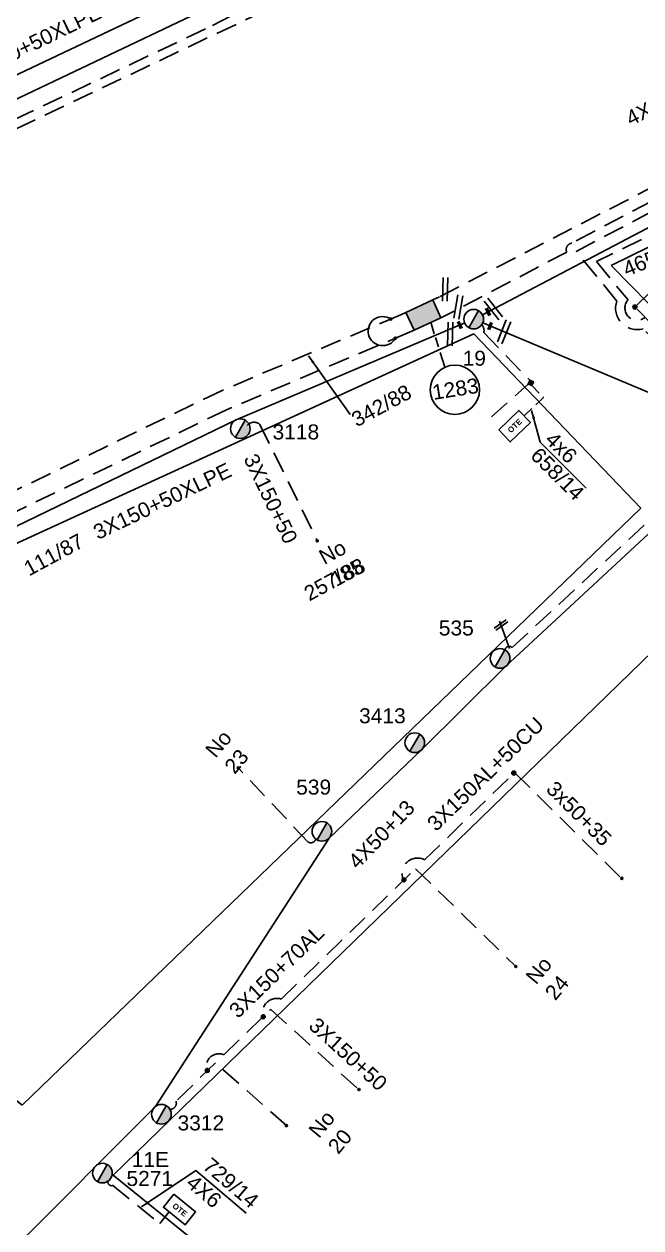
# Model space of a CAD drawing. Header units: millimetres. Extents: x 771 to 3391, y 686 to 1835.
# Drawn here: x 1734.3 to 1808.2, y 822.4 to 966.8 of the extents above; entities that cross this region are included whole.
import ezdxf

# ---------------------------------------------------------------- set-up
doc = ezdxf.new("R2010")
doc.units = ezdxf.units.MM
doc.linetypes.add('DASHED', pattern=[19.05, 12.7, -6.35])
for name, color, linetype in [('Link Box 4 Διευθύνσεων', 7, 'Continuous'), ('Pillar OTE', 7, 'Continuous'), ('Άγνωστα', 7, 'Continuous'), ('Γυμνά εναέρια ΧΤ και ΦΟΠ (3Φ)   4x50+16AL', 7, 'Continuous'), ('Επιγραφές - Σχήματα', 7, 'Continuous'), ('Καλωδια Χ.Τ. 3x50+35', 7, 'Continuous'), ('Καλώδια ΧΤ   3x150+50CU', 7, 'DASHED'), ('Καλώδια ΧΤ   3x150+70AL', 7, 'DASHED'), ('Καλώδια ΧΤ   3x150AL+50CU', 7, 'DASHED'), ('Μηχανική τομή', 7, 'Continuous'), ('Στύλος ΦΜ', 7, 'Continuous'), ('Στύλος ΦΜ @ 1', 7, 'Continuous'), ('Συνδέσεις', 7, 'Continuous'), ('Συνεστραμμένα ΧΤ   3x70+54.6+25 AL', 7, 'SYN_LINE'), ('Τομή', 7, 'Continuous'), ('Υπογεια Καλωδια Δικτυου ΧΤ 4X25', 7, 'DASHED'), ('Υπόβαθρο ΔΕΗ', 7, 'Continuous'), ('Υπόγεια καλώδια Παροχών ΧΤ   4x50AL', 7, 'DASHED'), ('Υπόγεια καλώδια Παροχών ΧΤ   4x6', 7, 'DASHED')]:
    doc.layers.add(name, color=color, linetype=linetype)
doc.styles.get("Standard").update_dxf_attribs({"font": 'arial.ttf'})
doc.linetypes.add('SYN_LINE', pattern='A,0.5,-0.0001,["/\\/\\/\\/",Standard,S=0.1,R=0,X=0,Y=-0.05],-0.25', length=0.7501)
doc.dimstyles.new('ISO-25', dxfattribs={"dimtxt": 2.5, "dimasz": 2.5, "dimexe": 1.25, "dimexo": 0.625, "dimtad": 1, "dimtxsty": 'Standard', "dimcen": 2.5, "dimadec": 0, "dimazin": 0, "dimtfac": 1, "dimtmove": 0, "dimatfit": 3, "dimfxl": 1, "dimarcsym": 0})

# ---------------------------------------------------------------- blocks, each defined once
blk = doc.blocks.new('LINK BOX 4 ΑΝΑΧΩΡΗΣΕΩΝ')
at = {"layer": 'Link Box 4 Διευθύνσεων', "ltscale": 40}
blk.add_hatch(color=256, dxfattribs=at).paths.add_polyline_path([(-3.54, 0), (-3.54, -4.67), (3.54, -4.67), (3.54, 0)])
for p, q in [((-3.54, 0), (-5.33, 0)), ((5.33, 0), (3.54, 0)), ((-3.54, -4.67), (-5.33, -4.67)), ((5.33, -4.67), (3.54, -4.67))]:
    blk.add_line(p, q, dxfattribs=at)
blk.add_lwpolyline([(-3.54, -4.67), (-3.54, 0), (3.54, 0), (3.54, -4.67)], close=True, dxfattribs=at)
blk = doc.blocks.new('ΥΠΑΡΧΩΝ ΤΣΙΜΕΝΤΕΝΙΟΣ ΣΤΥΛΟΣ')
at = {"layer": 'Στύλος ΦΜ'}
blk.add_hatch(color=7, dxfattribs=at).paths.add_polyline_path([(-1.29, -2.28, 0.574793), (2.62, 0, 0.268822), (1.3, 2.27)])
at = {"layer": 'Στύλος ΦΜ', "color": 7}
blk.add_line((-1.29, -2.28), (1.3, 2.27), dxfattribs=at)
blk.add_circle((0, 0), 2.62, dxfattribs=at)
at = {"layer": 'Στύλος ΦΜ', "flags": 4}
for tag, p in [('ΑΡΙΘΜΟΣ', (-4.68, 8.05)), ('ΤΥΠΟΣ', (-4.91, 3.03))]:
    blk.add_attdef(tag, p, '', height=4, dxfattribs=at)
blk = doc.blocks.new('_ΣΥΝΔΕΣΗ')
at = {"layer": 'Συνδέσεις', "linetype": 'SYN_LINE', "ltscale": 40}
blk.add_hatch(color=256, dxfattribs=at).paths.add_polyline_path([(0.5, -0.01, 1), (-0.5, -0.01, 1)])
at = {"layer": 'Συνδέσεις'}
blk.add_circle((0, -0.01), 0.5, dxfattribs=at)
blk = doc.blocks.new('ΜΗΧΑΝΙΚΗ ΤΟΜΗ')
at = {"layer": 'Μηχανική τομή', "ltscale": 40}
for p, q in [((-1.89, 0.78), (1.89, 0.78)), ((1.89, 0), (-1.89, 0))]:
    blk.add_line(p, q, dxfattribs=at)
blk = doc.blocks.new('ΤΟΜΗ')
at = {"layer": 'Τομή', "ltscale": 40}
for p, q in [((-5.68, 0), (5.68, 0)), ((5.68, -2.33), (-5.68, -2.33))]:
    blk.add_line(p, q, dxfattribs=at)
blk = doc.blocks.new('τομή_')
at = {"layer": 'Επιγραφές - Σχήματα'}
for p, q in [((-1.29, -0.22), (0.13, 0.75)), ((-1.08, -0.46), (0.34, 0.51)), ((-0.66, 0.62), (-0.29, -0.37))]:
    blk.add_line(p, q, dxfattribs=at)
blk = doc.blocks.new('PILLAR ΟΤΕ')
at = {"layer": 'Pillar OTE', "ltscale": 40}
blk.add_lwpolyline([(-3.31, 2.02), (3.39, 2.02), (3.39, -1.99), (-3.31, -1.99)], close=True, dxfattribs=at)
at = {"layer": 'Pillar OTE', "insert": (-1.81, 0.71), "char_height": 1.3575, "width": 109.961, "attachment_point": 1}
blk.add_mtext('{\\fArial|b1|i0|c161|p34;OTE}', dxfattribs=at)
blk = doc.blocks.new('TSONTA XT1')
at = {"ltscale": 40}
h = blk.add_hatch(color=256, dxfattribs=at)
h.dxf.hatch_style = 1
h.paths.add_polyline_path([(595.96, 2487.66), (597.07, 2488.77), (595.96, 2489.87), (594.85, 2488.77)])
blk.add_lwpolyline([(594.85, 2488.77), (595.96, 2489.87), (597.07, 2488.77), (595.96, 2487.66)], close=True, dxfattribs=at)

msp = doc.modelspace()

# ---------------------------------------------------------------- linework, layer by layer
at = {"layer": 'Άγνωστα', "color": 2, "linetype": 'DASHED', "ltscale": 0.2}
msp.add_lwpolyline([(1820.56998, 918.34585, -0.650072474), (1820.23188, 919.90721), (1807.51469, 932.84823)], format="xyb", dxfattribs=at)
at = {"layer": 'Άγνωστα', "color": 133, "linetype": 'DASHED', "ltscale": 0.2}
for points in [[(1769.24499, 869.03357, -0.483952597), (1768.32805, 868.66321), (1759.92991, 877.57605)], [(1765.71979, 834.68728), (1757.21976, 842.18103), (1757.21976, 842.18103), (1752.48216, 837.57967, -0.552569621), (1751.73495, 836.63525)]]:
    msp.add_lwpolyline(points, format="xyb", dxfattribs=at)
msp.add_lwpolyline([(1781.20487, 865.47639), (1781.20487, 865.47639), (1793.20919, 853.77767)], dxfattribs=at)
at = {"layer": 'Γυμνά εναέρια ΧΤ και ΦΟΠ (3Φ)   4x50+16AL', "color": 30, "linetype": 'Continuous', "ltscale": 0.2}
msp.add_lwpolyline([(1789.24007, 931.91068), (1825.47147, 950.92718), (1861.57857, 968.76471), (1898.58025, 990.94111)], dxfattribs=at)
at = {"layer": 'Γυμνά εναέρια ΧΤ και ΦΟΠ (3Φ)   4x50+16AL', "color": 151, "linetype": 'Continuous', "ltscale": 0.2}
msp.add_lwpolyline([(1664.01697, 874.92466), (1693.20366, 889.10026), (1725.71662, 902.87216), (1759.71005, 919.32821), (1787.09859, 930.93176)], dxfattribs=at)
at = {"layer": 'Γυμνά εναέρια ΧΤ και ΦΟΠ (3Φ)   4x50+16AL', "color": 2, "linetype": 'Continuous', "ltscale": 0.2}
msp.add_lwpolyline([(1789.26919, 930.93575), (1821.35965, 917.47908), (1838.0399, 899.98026), (1864.04617, 873.64123), (1878.58859, 859.77067)], dxfattribs=at)
at = {"layer": 'Γυμνά εναέρια ΧΤ και ΦΟΠ (3Φ)   4x50+16AL', "color": 133, "linetype": 'Continuous', "ltscale": 0.2}
msp.add_lwpolyline([(1733.0255, 819.92031), (1750.03091, 836.96074), (1770.83096, 869.14741), (1781.93007, 879.72844), (1791.98928, 889.7087), (1820.76438, 916.4349)], dxfattribs=at)
at = {"layer": 'Καλωδια Χ.Τ. 3x50+35', "color": 133, "linetype": 'DASHED', "ltscale": 0.2}
msp.add_lwpolyline([(1793.09113, 877.02084), (1793.09113, 877.02084), (1805.90497, 864.31777)], dxfattribs=at)
at = {"layer": 'Καλώδια ΧΤ   3x150+50CU', "color": 151, "linetype": 'DASHED', "ltscale": 0.2}
msp.add_lwpolyline([(1843.40939, 955.27135), (1840.06886, 962.60003), (1823.65589, 954.49174), (1784.08048, 934.06451)], dxfattribs=at)
at = {"layer": 'Καλώδια ΧΤ   3x150+50CU', "color": 1, "linetype": 'DASHED', "ltscale": 0.2}
msp.add_lwpolyline([(1842.3145, 954.72918), (1839.31577, 961.30802), (1824.01901, 953.77883), (1813.17352, 948.04587, 0.038930616), (1812.85533, 947.2904), (1799.94983, 940.51678, 0.494365865), (1799.33196, 939.43701), (1785.05665, 931.94444)], format="xyb", dxfattribs=at)
at = {"layer": 'Καλώδια ΧΤ   3x150+50CU', "color": 5, "linetype": 'DASHED', "ltscale": 0.2}
msp.add_lwpolyline([(1791.9301, 891.71621, -0.583093199), (1792.80882, 891.99845), (1819.44398, 916.73708, -0.320970371), (1818.60414, 919.96567), (1808.50194, 930.24567, -0.609271158), (1805.34045, 933.56784), (1800.47034, 939.52508), (1813.80408, 946.52346), (1813.80408, 946.52346, -0.081863218), (1814.30598, 947.77733), (1824.38212, 953.06592), (1838.57116, 959.97507), (1841.21131, 954.18291)], format="xyb", dxfattribs=at)
at = {"layer": 'Καλώδια ΧΤ   3x150+50CU', "color": 2, "linetype": 'DASHED', "ltscale": 0.2}
msp.add_lwpolyline([(1840.10583, 953.6355), (1837.81035, 958.78605), (1824.74524, 952.35301), (1815.45557, 947.47721, 0.287738565), (1815.14798, 944.26888), (1802.90506, 938.31643), (1806.68595, 933.69155, 0.933781668), (1808.72825, 931.61331)], format="xyb", dxfattribs=at)
at = {"layer": 'Καλώδια ΧΤ   3x150+50CU', "color": 62, "linetype": 'DASHED', "ltscale": 0.2}
for points in [[(1779.2405, 931.83599), (1758.01486, 922.84344), (1727.05156, 907.85426, -0.619034683), (1726.29991, 903.89534)], [(1780.21666, 929.71592), (1758.54311, 920.5336), (1727.16325, 905.34277, 0.276021007), (1723.05563, 903.35429), (1718.02562, 901.05027), (1724.30709, 886.41494)]]:
    msp.add_lwpolyline(points, format="xyb", dxfattribs=at)
at = {"layer": 'Καλώδια ΧΤ   3x150+50CU', "color": 30, "linetype": 'DASHED', "ltscale": 0.2}
msp.add_lwpolyline([(1789.14104, 930.70608, -0.261797266), (1789.39454, 929.7932), (1795.05375, 923.89409), (1790.29633, 919.68421)], format="xyb", dxfattribs=at)
at = {"layer": 'Καλώδια ΧΤ   3x150+50CU', "color": 151, "linetype": 'DASHED', "ltscale": 0.2}
msp.add_lwpolyline([(1761.02759, 918.64998, -0.422195656), (1762.54578, 918.76192), (1769.42193, 904.81402)], format="xyb", dxfattribs=at)
at = {"layer": 'Καλώδια ΧΤ   3x150+50CU', "color": 133, "linetype": 'DASHED', "ltscale": 0.2}
msp.add_lwpolyline([(1779.78349, 864.09589, -0.725537856), (1782.29471, 866.53489), (1793.09113, 877.02084)], format="xyb", dxfattribs=at)
msp.add_lwpolyline([(1763.86569, 848.59497), (1774.38648, 838.98466)], dxfattribs=at)
at = {"layer": 'Καλώδια ΧΤ   3x150+70AL', "color": 133, "linetype": 'DASHED', "ltscale": 0.2}
for points in [[(1762.9054, 847.70317, -0.592606421), (1765.10869, 849.8431), (1781.16592, 865.43856)], [(1756.22809, 841.21788, -0.666413418), (1758.23041, 843.16262), (1763.84401, 848.61478)]]:
    msp.add_lwpolyline(points, format="xyb", dxfattribs=at)
at = {"layer": 'Καλώδια ΧΤ   3x150AL+50CU', "color": 30, "linetype": 'DASHED', "ltscale": 0.2}
msp.add_lwpolyline([(1747.07554, 996.32217), (1752.86552, 1003.28132), (1765.59969, 993.35543, -0.216891354), (1767.65324, 987.63448), (1774.26138, 981.58031, -0.9001756), (1773.44264, 973.29626), (1724.52646, 950.04555), (1723.30118, 947.721), (1662.23807, 918.69664, -0.60157845), (1661.59262, 919.82001), (1662.66103, 920.32934)], format="xyb", dxfattribs=at)
at = {"layer": 'Καλώδια ΧΤ   3x150AL+50CU', "color": 85, "linetype": 'DASHED', "ltscale": 0.2}
msp.add_lwpolyline([(1666.46649, 924.72909), (1706.89107, 943.84772, 0.281978332), (1708.59072, 942.49826), (1721.86878, 948.80956), (1722.77052, 950.42105), (1756.84651, 966.61797), (1772.64207, 974.84449, 1.070764304), (1773.78003, 980.29485), (1766.37964, 987.07485, 0.233414637), (1764.8499, 992.83401), (1753.04481, 1002.03571), (1747.79391, 995.7245)], format="xyb", dxfattribs=at)
at = {"layer": 'Συνεστραμμένα ΧΤ   3x70+54.6+25 AL', "color": 27, "linetype": 'SYN_LINE', "ltscale": 20}
msp.add_lwpolyline([(1636.39297, 912.91391), (1673.64245, 929.54295), (1718.00312, 950.52313), (1755.17381, 968.19102), (1773.77887, 977.88076)], dxfattribs=at)
at = {"layer": 'Υπογεια Καλωδια Δικτυου ΧΤ 4X25', "color": 2, "linetype": 'DASHED', "ltscale": 0.2}
msp.add_lwpolyline([(1807.51469, 932.84823), (1813.15078, 938.38683)], dxfattribs=at)
at = {"layer": 'Υπόβαθρο ΔΕΗ'}
for points in [[(1571.49541, 961.81714), (1672.89295, 1057.95779), (1743.74912, 1000.78375), (1770.6399, 978.40281), (1634.79402, 913.96377), (1571.49541, 961.81714)], [(1804.68403, 937.81491), (1880.27105, 860.89753), (1948.34244, 927.20712), (1893.26726, 984.11167), (1867.36418, 968.5977), (1804.68403, 937.81491)], [(1783.03134, 931.01191), (1783.45686, 929.65066)], [(1684.77925, 882.25503), (1683.86021, 877.77954), (1734.04484, 837.11747), (1808.22057, 908.72463), (1788.17757, 929.61725), (1684.77925, 882.25503)], [(1783.60261, 929.1844), (1783.94578, 928.08655)], [(1784.15939, 927.40321), (1784.71618, 925.62201)], [(1796.1479, 916.6239), (1801.67166, 911.11802)], [(1800.39516, 783.81145), (1867.86546, 848.5055), (1817.93285, 899.5995), (1744.94214, 828.70782), (1800.39516, 783.81145)], [(1791.6315, 894.19312), (1792.48329, 891.89467)], [(1754.85003, 829.25571), (1760.89658, 824.15474)]]:
    msp.add_lwpolyline(points, dxfattribs=at)
msp.add_circle((1785.92182, 922.91834), 2.96031, dxfattribs=at)
msp.add_arc((1777.2616, 929.95558), 1.74342, 56.350572, 330.9818283, dxfattribs=at)
at = {"layer": 'Υπόγεια καλώδια Παροχών ΧΤ   4x6', "color": 30, "linetype": 'DASHED', "ltscale": 0.1}
msp.add_lwpolyline([(1795.16547, 923.43004), (1796.53224, 922.00533), (1794.28805, 919.8524)], dxfattribs=at)
at = {"layer": 'Υπόγεια καλώδια Παροχών ΧΤ   4x6', "color": 133, "linetype": 'DASHED', "ltscale": 0.2}
msp.add_lwpolyline([(1744.29781, 827.96887, 0.515788347), (1744.88875, 827.46438), (1750.53053, 822.89663), (1751.66803, 824.30159)], format="xyb", dxfattribs=at)

# ---------------------------------------------------------------- block references
at = {"layer": 'Link Box 4 Διευθύνσεων', "xscale": 0.4999999999999998, "yscale": 0.4999999999999998, "zscale": 0.4999999999999998, "rotation": 24.72323136860651}
msp.add_blockref('LINK BOX 4 ΑΝΑΧΩΡΗΣΕΩΝ', (1781.66049, 932.95025), dxfattribs=at)
at = {"layer": 'Pillar OTE', "xscale": 0.5, "yscale": 0.5, "zscale": 0.5}
for p, rotation in [((1793.07038, 918.53765), 43.81098411642448), ((1752.87567, 824.58674), 321.0053688098629)]:
    msp.add_blockref('PILLAR ΟΤΕ', p, dxfattribs=dict(at, rotation=rotation))
at = {"layer": 'Επιγραφές - Σχήματα'}
msp.add_blockref('τομή_', (1791.92568, 894.56061), dxfattribs=at)
at = {"layer": 'Μηχανική τομή'}
for p, xscale, yscale, zscale, rotation in [((1789.80289, 932.23179), 0.2500000000001927, 0.2500000000001927, 0.2500000000001927, 295.3608554597698), ((1786.4243, 930.64609), 0.2500000000001927, 0.2500000000001927, 0.2500000000001927, 294.1199495369558), ((1790.23393, 930.5312), 0.249999999999919, 0.249999999999919, 0.249999999999919, 68.45138536945211)]:
    msp.add_blockref('ΜΗΧΑΝΙΚΗ ΤΟΜΗ', p, dxfattribs=dict(at, xscale=xscale, yscale=yscale, zscale=zscale, rotation=rotation))
at = {"layer": 'Στύλος ΦΜ @ 1', "ltscale": 40}
ref = msp.add_blockref('ΥΠΑΡΧΩΝ ΤΣΙΜΕΝΤΕΝΙΟΣ ΣΤΥΛΟΣ', (1788.18305, 931.39121), dxfattribs=dict(at, xscale=0.4499999999998181, yscale=0.4499999999998181, zscale=0.4499999999998181))
ref.add_attrib('ΤΥΠΟΣ', '19', (1786.85169, 925.80688), dxfattribs={"layer": 'Στύλος ΦΜ', "height": 1.8, "flags": 4})
ref = msp.add_blockref('ΥΠΑΡΧΩΝ ΤΣΙΜΕΝΤΕΝΙΟΣ ΣΤΥΛΟΣ', (1760.19237, 918.25373), dxfattribs=dict(at, xscale=0.4499999999998181, yscale=0.4499999999998181, zscale=0.4499999999998181))
ref.add_attrib('ΤΥΠΟΣ', '3118', (1764.05684, 916.96419), dxfattribs={"layer": 'Στύλος ΦΜ', "height": 1.8, "flags": 4})
ref = msp.add_blockref('ΥΠΑΡΧΩΝ ΤΣΙΜΕΝΤΕΝΙΟΣ ΣΤΥΛΟΣ', (1791.34454, 890.69432), dxfattribs=dict(at, xscale=0.4499999999998181, yscale=0.4499999999998181, zscale=0.4499999999998181))
ref.add_attrib('ΤΥΠΟΣ', '535', (1783.99809, 893.44713), dxfattribs={"layer": 'Στύλος ΦΜ', "height": 1.8, "flags": 4})
ref = msp.add_blockref('ΥΠΑΡΧΩΝ ΤΣΙΜΕΝΤΕΝΙΟΣ ΣΤΥΛΟΣ', (1781.12102, 880.58435), dxfattribs=dict(at, xscale=0.4499999999998181, yscale=0.4499999999998181, zscale=0.4499999999998181))
ref.add_attrib('ΤΥΠΟΣ', '3413', (1774.43807, 882.91613), dxfattribs={"layer": 'Στύλος ΦΜ', "height": 1.8, "flags": 4})
ref = msp.add_blockref('ΥΠΑΡΧΩΝ ΤΣΙΜΕΝΤΕΝΙΟΣ ΣΤΥΛΟΣ', (1769.97576, 869.95721), dxfattribs=dict(at, xscale=0.4499999999998181, yscale=0.4499999999998181, zscale=0.4499999999998181))
ref.add_attrib('ΤΥΠΟΣ', '539', (1766.89261, 874.36319), dxfattribs={"layer": 'Στύλος ΦΜ', "height": 1.8, "flags": 4})
ref = msp.add_blockref('ΥΠΑΡΧΩΝ ΤΣΙΜΕΝΤΕΝΙΟΣ ΣΤΥΛΟΣ', (1750.73345, 836.01546), dxfattribs=dict(at, xscale=0.4499999999998181, yscale=0.4499999999998181, zscale=0.4499999999998181))
ref.add_attrib('ΤΥΠΟΣ', '3312', (1752.66426, 834.08019), dxfattribs={"layer": 'Στύλος ΦΜ', "height": 1.8, "flags": 4})
ref = msp.add_blockref('ΥΠΑΡΧΩΝ ΤΣΙΜΕΝΤΕΝΙΟΣ ΣΤΥΛΟΣ', (1743.65528, 828.95594), dxfattribs=dict(at, xscale=0.4499999999998181, yscale=0.4499999999998181, zscale=0.4499999999998181))
ref.add_attrib('ΤΥΠΟΣ', '5271', (1746.53943, 827.41461), dxfattribs={"layer": 'Στύλος ΦΜ', "height": 1.8, "flags": 4})
ref.add_attrib('ΑΡΙΘΜΟΣ', '11Ε', (1747.17831, 829.67719), dxfattribs={"layer": 'Στύλος ΦΜ', "height": 1.8, "flags": 4})
at = {"layer": 'Συνδέσεις'}
for p, xscale, yscale, zscale in [((1807.51469, 932.84823), 0.4777242751394019, 0.4777242751394019, 0.4777242751394019), ((1778.22765, 931.40688), 0.25, 0.25, 0.25), ((1778.78617, 929.10987), 0.25, 0.25, 0.25), ((1769.42193, 904.81402), 0.25, 0.25, 0.25), ((1759.92991, 877.57605), 0.25, 0.25, 0.25), ((1792.9892, 876.94892), 0.4777242751394019, 0.4777242751394019, 0.4777242751394019), ((1779.80775, 864.13729), 0.4777242751394019, 0.4777242751394019, 0.4777242751394019), ((1805.93993, 864.31718), 0.25, 0.25, 0.25), ((1793.24231, 853.74359), 0.25, 0.25, 0.25), ((1762.94109, 847.70969), 0.4777242751394019, 0.4777242751394019, 0.4777242751394019), ((1756.23504, 841.27527), 0.4777242751394019, 0.4777242751394019, 0.4777242751394019), ((1774.42666, 838.98537), 0.25, 0.25, 0.25), ((1765.71721, 834.65737), 0.25, 0.25, 0.25)]:
    msp.add_blockref('_ΣΥΝΔΕΣΗ', p, dxfattribs=dict(at, xscale=xscale, yscale=yscale, zscale=zscale))
at = {"layer": 'Συνδέσεις', "xscale": 0.3075184835441075, "yscale": 0.3075184835441075, "zscale": 0.3075184835441075, "rotation": 23.35794991936682}
msp.add_blockref('TSONTA XT1', (1930.21958, 148.46336), dxfattribs=at)
at = {"layer": 'Τομή'}
for p, xscale, yscale, zscale, rotation in [((1785.05222, 934.97213), 0.2499999999999668, 0.2499999999999668, 0.2499999999999668, 268.3828306759647), ((1786.62404, 932.79835), 0.2499999999999668, 0.2499999999999668, 0.2499999999999668, 260.168593047897), ((1790.76392, 932.78898), 0.2499999999999669, 0.2499999999999669, 0.2499999999999669, 308.1680509152084), ((1785.64602, 929.60921), 0.2499999999999669, 0.2499999999999669, 0.2499999999999669, 268.3828306759647), ((1792.10234, 929.75808), 0.2499999999998873, 0.2499999999998873, 0.2499999999998873, 248.1909067709115)]:
    msp.add_blockref('ΤΟΜΗ', p, dxfattribs=dict(at, xscale=xscale, yscale=yscale, zscale=zscale, rotation=rotation))

# ---------------------------------------------------------------- texts
at = {"layer": 'Άγνωστα', "color": 7, "char_height": 1.8, "attachment_point": 1}
for s, gutter_width, insert, rotation in [('3X150+50XLPE', 12.5, (1726.78771, 961.35474), 25.9387706), ('465/99', 1.77636, (1805.85699, 938.12559), 22.4965232), ('1283', 12.5, (1783.08531, 923.47903), 9.0165632), ('342/88', 1.76372, (1773.30043, 919.98592), 28.42308), ('4x6', 1.77636, (1797.87816, 918.06063), 315.342981), ('658/14', 1.77636, (1796.12891, 916.17073), 315.342981), ('3X150+50XLPE', 12.5, (1742.34368, 906.51527), 25.5046809), ('3X150+50', 12.5, (1762.17234, 915.45594), 295.5476992), ('111/87', 1.76372, (1734.00439, 902.10444), 28.42308), ('257/85', 1.76372, (1767.61042, 899.10599), 28.42308), ('3x50+35', 12.5, (1798.01589, 876.16009), 315.0930382), ('4X50+13', 12.5, (1772.95701, 866.55804), 46.2596131), ('3X150+50', 12.5, (1769.47347, 847.78349), 317.6036328)]:
    msp.add_mtext_dynamic_manual_height_columns(s, width=1.8, gutter_width=gutter_width, heights=[0.04535], dxfattribs=dict(at, insert=insert, rotation=rotation))
at = {"layer": 'Άγνωστα', "color": 7}
note = msp.add_mtext_dynamic_manual_height_columns('No ', width=1.8, gutter_width=1.76372, heights=[0.04535, 0], dxfattribs=dict(at, insert=(1766.27324, 901.77885), char_height=1.8, attachment_point=1, rotation=28.42308))
for column, words in zip(note.columns.linked_columns, ['188']):
    column.text = words
note = msp.add_mtext_dynamic_manual_height_columns('No ', width=1.8, gutter_width=1.76372, heights=[0.04535, 0], dxfattribs=dict(at, insert=(1753.54351, 877.09312), char_height=1.8, attachment_point=1, rotation=49.6985494))
for column, words in zip(note.columns.linked_columns, ['23']):
    column.text = words
note = msp.add_mtext_dynamic_manual_height_columns('No ', width=1.8, gutter_width=1.53895, heights=[0.04535, 0], dxfattribs=dict(at, insert=(1792.13796, 850.04291), char_height=1.8, attachment_point=1, rotation=50.4055177))
for column, words in zip(note.columns.linked_columns, ['24']):
    column.text = words
note = msp.add_mtext_dynamic_manual_height_columns('No ', width=1.8, gutter_width=1.57967, heights=[0.04535, 0], dxfattribs=dict(at, insert=(1766.08158, 831.56847), char_height=1.8, attachment_point=1, rotation=50.4055177))
for column, words in zip(note.columns.linked_columns, ['20']):
    column.text = words
at = {"layer": 'Γυμνά εναέρια ΧΤ και ΦΟΠ (3Φ)   4x50+16AL', "color": 7, "insert": (1806.20745, 956.14048), "char_height": 1.8, "attachment_point": 1, "rotation": 26.6279846}
msp.add_mtext_dynamic_manual_height_columns('4X50+16AL', width=1.8, gutter_width=12.5, heights=[0.04535], dxfattribs=at)
at = {"layer": 'Καλώδια ΧΤ   3x150+70AL', "color": 7, "insert": (1758.65971, 848.72109), "char_height": 1.8, "attachment_point": 1, "rotation": 44.068457}
msp.add_mtext_dynamic_manual_height_columns('3X150+70AL', width=1.8, gutter_width=12.5, heights=[0.04535], dxfattribs=at)
at = {"layer": 'Καλώδια ΧΤ   3x150AL+50CU', "color": 7, "insert": (1782.41367, 871.14183), "char_height": 1.8, "attachment_point": 1, "rotation": 44.0711105}
msp.add_mtext_dynamic_manual_height_columns('3X150AL+50CU', width=1.8, gutter_width=12.5, heights=[0.04535], dxfattribs=at)
at = {"layer": 'Υπόγεια καλώδια Παροχών ΧΤ   4x50AL', "color": 7, "char_height": 1.8, "attachment_point": 1, "rotation": 319.6798767}
for s, insert in [('729/14', (1756.7181, 830.96446)), ('4X6', (1754.72696, 828.90353))]:
    msp.add_mtext_dynamic_manual_height_columns(s, width=1.8, gutter_width=12.5, heights=[0.04535], dxfattribs=dict(at, insert=insert))

# ---------------------------------------------------------------- leaders
at = {"layer": 'Επιγραφές - Σχήματα', "ltscale": 40}
for points in [[(1768.35796, 926.99668), (1773.35005, 919.97172)], [(1795.13154, 920.44053), (1796.1479, 916.6239)], [(1748.33847, 824.9008), (1754.85003, 829.25571)]]:
    msp.add_leader(points, dimstyle='ISO-25', override={"dimasz": 1, "dimtad": 0}, dxfattribs=at)

doc.saveas('drawing.dxf')
